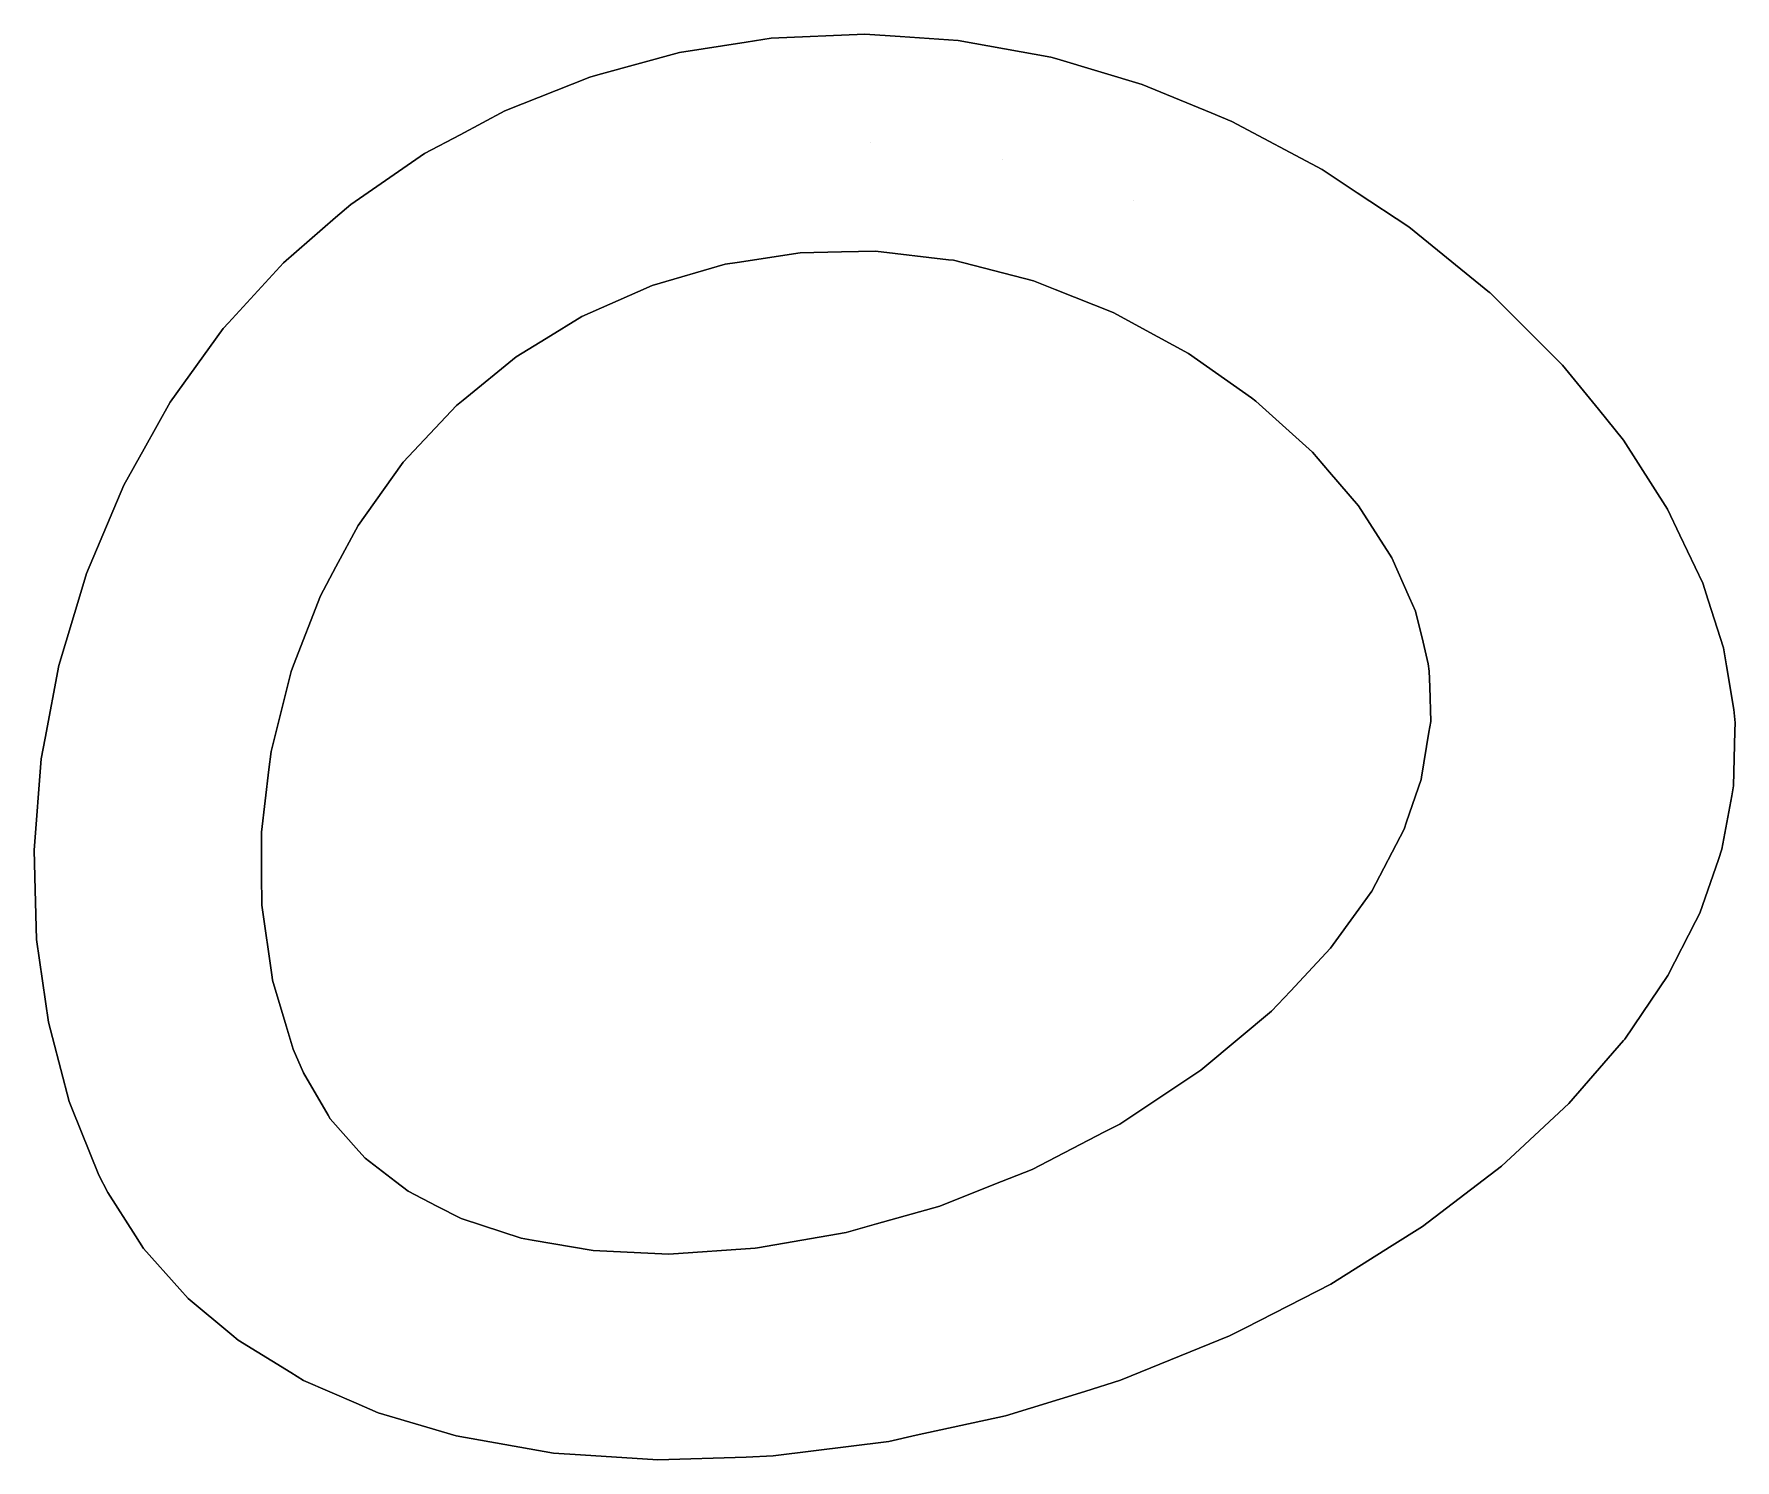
# Model space of a CAD drawing. Header units: millimetres. Extents: x -63 to 1600, y -278 to 1116.
import ezdxf

# ---------------------------------------------------------------- set-up
doc = ezdxf.new("R2010")
doc.units = ezdxf.units.MM
doc.header["$LTSCALE"] = 50
doc.layers.add('None', color=7, linetype='Continuous', lineweight=5)

msp = doc.modelspace()

# ---------------------------------------------------------------- linework, layer by layer
at = {"layer": 'None', "color": 7, "linetype": 'Continuous', "lineweight": 5, "transparency": 33554687}
for points, invisible_edges in [([(657.3, 1111.8), (749.1, 1115.8), (783.6, 1113.5), (444.4, -271.6)], 12), ([(749.1, 1115.8), (657.3, 1111.8), (754.9, 1009.3, 750)], 10), ([(754.9, 1009.3, 750), (783.6, 1113.5), (749.1, 1115.8)], 9), ([(444.4, -271.6), (783.6, 1113.5), (840.3, 1109.6), (931, 1093.2)], 9), ([(444.4, -271.6), (632.9, 1108), (657.3, 1111.8)], 9), ([(444.4, -271.6), (487.9, 1075.9), (567.6, 1097.7), (632.9, 1108)], 9), ([(624.1, 892.6, 1500), (632.9, 1108), (567.6, 1097.7)], 9), ([(632.9, 1108), (624.1, 892.6, 1500), (685.8, 902, 1500)], 9), ([(685.8, 902, 1500), (657.3, 1111.8), (632.9, 1108)], 9), ([(754.9, 1009.3, 750), (657.3, 1111.8), (685.8, 902, 1500)], 11), ([(840.3, 1109.6), (783.6, 1113.5), (754.9, 1009.3, 750)], 10), ([(754.9, 1009.3, 750), (883.8, 993.6, 750), (840.3, 1109.6)], 11), ([(883.8, 993.6, 750), (931, 1093.2), (840.3, 1109.6)], 9), ([(931, 1093.2), (936.7, 1091.5), (444.4, -271.6)], 10), ([(444.4, -271.6), (936.7, 1091.5), (1020.3, 1066.6), (1087.7, 1038.7)], 9), ([(612.4, 890.9, 1500), (567.6, 1097.7), (487.9, 1075.9)], 9), ([(567.6, 1097.7), (612.4, 890.9, 1500), (624.1, 892.6, 1500)], 9), ([(883.8, 993.6, 750), (936.7, 1091.5), (931, 1093.2)], 9), ([(1020.3, 1066.6), (936.7, 1091.5), (883.8, 993.6, 750)], 10), ([(444.4, -271.6), (353.2, 1017.4), (397, 1040.7), (480.2, 1073.8)], 9), ([(527.1, 863.8, 1500), (480.2, 1073.8), (397, 1040.7)], 9), ([(480.2, 1073.8), (487.9, 1075.9), (444.4, -271.6)], 10), ([(527.1, 863.8, 1500), (487.9, 1075.9), (480.2, 1073.8)], 9), ([(487.9, 1075.9), (541.1, 870, 1500), (612.4, 890.9, 1500)], 9), ([(487.9, 1075.9), (527.1, 863.8, 1500), (541.1, 870, 1500)], 9), ([(883.8, 993.6, 750), (1011.8, 953.2, 750), (1020.3, 1066.6)], 11), ([(1011.8, 953.2, 750), (1087.7, 1038.7), (1020.3, 1066.6)], 9), ([(397, 1040.7), (353.2, 1017.4), (472.3, 839.6, 1500)], 10), ([(397, 1040.7), (472.3, 839.6, 1500), (527.1, 863.8, 1500)], 9), ([(444.4, -271.6), (1087.7, 1038.7), (1107.9, 1030.4), (1196.2, 983.3)], 9), ([(991.9, 843.5, 1500), (1087.7, 1038.7), (1011.8, 953.2, 750)], 11), ([(1087.7, 1038.7), (991.9, 843.5, 1500), (1035.5, 819.8, 1500)], 9), ([(1035.5, 819.8, 1500), (1107.9, 1030.4), (1087.7, 1038.7)], 9), ([(437.3, 818.1, 1500), (353.2, 1017.4), (318.5, 998.9)], 9), ([(318.5, 998.9), (353.2, 1017.4), (444.4, -271.6)], 10), ([(353.2, 1017.4), (437.3, 818.1, 1500), (472.3, 839.6, 1500)], 9), ([(1035.5, 819.8, 1500), (1196.2, 983.3), (1107.9, 1030.4)], 9), ([(444.4, -271.6), (231.5, 936.4), (246.3, 949.3), (318.5, 998.9)], 9), ([(408.1, 800.1, 1500), (318.5, 998.9), (246.3, 949.3)], 9), ([(318.5, 998.9), (408.1, 800.1, 1500), (437.3, 818.1, 1500)], 9), ([(685.8, 902, 1500), (726.1, 902.8, 1500), (754.9, 1009.3, 750)], 10), ([(754.9, 1009.3, 750), (726.1, 902.8, 1500), (759.4, 903.4, 1500)], 9), ([(754.9, 1009.3, 750), (759.4, 903.4, 1500), (830.7, 895.1, 1500)], 9), ([(830.7, 895.1, 1500), (883.8, 993.6, 750), (754.9, 1009.3, 750)], 11), ([(1196.2, 983.3), (1230.5, 960.6), (444.4, -271.6)], 10), ([(883.8, 993.6, 750), (830.7, 895.1, 1500), (835.6, 894.6, 1500)], 9), ([(883.8, 993.6, 750), (835.6, 894.6, 1500), (913.9, 874.5, 1500)], 9), ([(1011.8, 953.2, 750), (883.8, 993.6, 750), (913.9, 874.5, 1500)], 11), ([(1035.5, 819.8, 1500), (1230.5, 960.6), (1196.2, 983.3)], 9), ([(246.3, 949.3), (231.5, 936.4), (356.1, 757.8, 1500)], 10), ([(246.3, 949.3), (356.1, 757.8, 1500), (408.1, 800.1, 1500)], 9), ([(1230.5, 960.6), (1280.9, 927.2), (1359.8, 863.2), (444.4, -271.6)], 12), ([(913.9, 874.5, 1500), (935.2, 866, 1500), (1011.8, 953.2, 750)], 10), ([(1011.8, 953.2, 750), (935.2, 866, 1500), (991.9, 843.5, 1500)], 9), ([(1230.5, 960.6), (1035.5, 819.8, 1500), (1065.6, 803.5, 1500)], 9), ([(1230.5, 960.6), (1065.6, 803.5, 1500), (1127.1, 760, 1500)], 9), ([(1127.1, 760, 1500), (1280.9, 927.2), (1230.5, 960.6)], 9), ([(129.9, -156), (87.2, -120.5), (79, -111.3), (231.5, 936.4)], 12), ([(126.9, 833.6), (180.5, 892.2), (231.5, 936.4), (79, -111.3)], 12), ([(231.5, 936.4), (187.8, -193), (136.3, -161.4), (129.9, -156)], 9), ([(231.5, 936.4), (180.5, 892.2), (349.6, 752.5, 1500)], 10), ([(231.5, 936.4), (251.7, -223), (200.2, -200.6), (187.8, -193)], 9), ([(349.6, 752.5, 1500), (356.1, 757.8, 1500), (231.5, 936.4)], 10), ([(231.5, 936.4), (320.7, -246.4), (273, -232.3), (251.7, -223)], 9), ([(231.5, 936.4), (444.4, -271.6), (349.4, -254.8), (320.7, -246.4)], 9), ([(1127.1, 760, 1500), (1359.8, 863.2), (1280.9, 927.2)], 9), ([(726.1, 902.8, 1500), (685.8, 902, 1500), (624.1, 892.6, 1500), (830.7, 895.1, 1500)], 12), ([(830.7, 895.1, 1500), (759.4, 903.4, 1500), (726.1, 902.8, 1500)], 8), ([(180.5, 892.2), (126.9, 833.6), (297.7, 697.2, 1500)], 10), ([(297.7, 697.2, 1500), (349.6, 752.5, 1500), (180.5, 892.2)], 10), ([(913.9, 874.5, 1500), (835.6, 894.6, 1500), (830.7, 895.1, 1500), (216.6, 566.5, 1500)], 12), ([(231.8, 594.9, 1500), (216.6, 566.5, 1500), (830.7, 895.1, 1500)], 10), ([(287.2, 682.6, 1500), (253.5, 635.3, 1500), (231.8, 594.9, 1500), (830.7, 895.1, 1500)], 12), ([(297.7, 697.2, 1500), (287.2, 682.6, 1500), (830.7, 895.1, 1500)], 10), ([(830.7, 895.1, 1500), (356.1, 757.8, 1500), (349.6, 752.5, 1500), (297.7, 697.2, 1500)], 9), ([(437.3, 818.1, 1500), (408.1, 800.1, 1500), (356.1, 757.8, 1500), (830.7, 895.1, 1500)], 12), ([(830.7, 895.1, 1500), (527.1, 863.8, 1500), (472.3, 839.6, 1500), (437.3, 818.1, 1500)], 9), ([(541.1, 870, 1500), (527.1, 863.8, 1500), (830.7, 895.1, 1500)], 10), ([(830.7, 895.1, 1500), (624.1, 892.6, 1500), (612.4, 890.9, 1500), (541.1, 870, 1500)], 9), ([(216.6, 566.5, 1500), (935.2, 866, 1500), (913.9, 874.5, 1500)], 9), ([(1035.5, 819.8, 1500), (991.9, 843.5, 1500), (935.2, 866, 1500), (216.6, 566.5, 1500)], 12), ([(444.4, -271.6), (1359.8, 863.2), (1360.4, 862.7)], 9), ([(1360.4, 862.7), (1431.3, 792.1), (1466.3, 748.9), (444.4, -271.6)], 12), ([(1359.8, 863.2), (1127.1, 760, 1500), (1131.4, 756.9, 1500)], 9), ([(1131.4, 756.9, 1500), (1186.6, 707, 1500), (1359.8, 863.2)], 10), ([(1359.8, 863.2), (1186.6, 707, 1500), (1203.5, 687.3, 1500)], 9), ([(1203.5, 687.3, 1500), (1360.4, 862.7), (1359.8, 863.2)], 9), ([(1431.3, 792.1), (1360.4, 862.7), (1203.5, 687.3, 1500)], 10), ([(69.7, 755.9), (121.6, 827.8), (126.9, 833.6), (79, -111.3)], 12), ([(287.2, 682.6, 1500), (126.9, 833.6), (121.6, 827.8)], 9), ([(126.9, 833.6), (287.2, 682.6, 1500), (297.7, 697.2, 1500)], 9), ([(287.2, 682.6, 1500), (121.6, 827.8), (69.7, 755.9)], 9), ([(1127.1, 760, 1500), (1065.6, 803.5, 1500), (1035.5, 819.8, 1500), (216.6, 566.5, 1500)], 12), ([(1203.5, 687.3, 1500), (1466.3, 748.9), (1431.3, 792.1)], 9), ([(253.5, 635.3, 1500), (69.7, 755.9), (44.2, 710.4)], 9), ([(79, -111.3), (44.2, 710.4), (69.7, 755.9)], 9), ([(69.7, 755.9), (253.5, 635.3, 1500), (287.2, 682.6, 1500)], 9), ([(1131.4, 756.9, 1500), (1127.1, 760, 1500), (216.6, 566.5, 1500)], 10), ([(216.6, 566.5, 1500), (1203.5, 687.3, 1500), (1186.6, 707, 1500), (1131.4, 756.9, 1500)], 9), ([(444.4, -271.6), (1466.3, 748.9), (1490.8, 718.6)], 9), ([(1466.3, 748.9), (1203.5, 687.3, 1500), (1231.6, 654.5, 1500)], 9), ([(1466.3, 748.9), (1231.6, 654.5, 1500), (1261.9, 607.2, 1500)], 9), ([(1261.9, 607.2, 1500), (1490.8, 718.6), (1466.3, 748.9)], 9), ([(1490.8, 718.6), (1533.8, 651.3), (1546, 625.9), (444.4, -271.6)], 12), ([(1533.8, 651.3), (1490.8, 718.6), (1261.9, 607.2, 1500)], 10), ([(-12.2, 588.3), (24.3, 674.7), (44.2, 710.4), (79, -111.3)], 12), ([(231.8, 594.9, 1500), (44.2, 710.4), (24.3, 674.7)], 9), ([(44.2, 710.4), (231.8, 594.9, 1500), (253.5, 635.3, 1500)], 9), ([(216.6, 566.5, 1500), (1261.9, 607.2, 1500), (1231.6, 654.5, 1500), (1203.5, 687.3, 1500)], 9), ([(216.6, 566.5, 1500), (24.3, 674.7), (-12.2, 588.3)], 9), ([(24.3, 674.7), (216.6, 566.5, 1500), (231.8, 594.9, 1500)], 9), ([(1261.9, 607.2, 1500), (1546, 625.9), (1533.8, 651.3)], 9), ([(1546, 625.9), (1568.4, 578.9), (1573.7, 562.4), (444.4, -271.6)], 12), ([(1546, 625.9), (1261.9, 607.2, 1500), (1264.3, 603.6, 1500)], 9), ([(1264.3, 603.6, 1500), (1568.4, 578.9), (1546, 625.9)], 9), ([(1281.6, 564.5, 1500), (1264.3, 603.6, 1500), (1261.9, 607.2, 1500), (216.6, 566.5, 1500)], 12), ([(1264.3, 603.6, 1500), (1573.7, 562.4), (1568.4, 578.9)], 9), ([(1264.3, 603.6, 1500), (1281.6, 564.5, 1500), (1573.7, 562.4)], 10), ([(-12.2, 588.3), (-16.7, 573.2), (190.4, 498.7, 1500)], 10), ([(79, -111.3), (-16.7, 573.2), (-12.2, 588.3)], 9), ([(-12.2, 588.3), (190.4, 498.7, 1500), (216.6, 566.5, 1500)], 9), ([(-60.9, 230.5), (-62.3, 279), (-16.7, 573.2)], 10), ([(-52.6, 427.2), (-39.2, 498.4), (-16.7, 573.2), (-62.3, 279)], 12), ([(-16.7, 573.2), (-45.5, 134.6), (-49.4, 149.8), (-60.9, 230.5)], 9), ([(-16.7, 573.2), (-26.4, 65.7), (-29, 72.1), (-45.5, 134.6)], 9), ([(188.1, 492.7, 1500), (-16.7, 573.2), (-39.2, 498.4)], 9), ([(0, 0), (-26.4, 65.7), (-16.7, 573.2)], 10), ([(188.1, 492.7, 1500), (190.4, 498.7, 1500), (-16.7, 573.2)], 10), ([(-16.7, 573.2), (35.7, -59.3), (8.7, -17), (0, 0)], 9), ([(-16.7, 573.2), (79, -111.3), (43.5, -71.5), (35.7, -59.3)], 9), ([(643.9, -71.1, 1500), (216.6, 566.5, 1500), (190.4, 498.7, 1500)], 9), ([(216.6, 566.5, 1500), (983.5, 42.5, 1500), (998.2, 50.1, 1500)], 9), ([(998.2, 50.1, 1500), (1077.6, 102.6, 1500), (1081.6, 106, 1500), (216.6, 566.5, 1500)], 12), ([(216.6, 566.5, 1500), (1294.8, 521.2, 1500), (1287.3, 551.6, 1500), (1281.6, 564.5, 1500)], 9), ([(216.6, 566.5, 1500), (1301.4, 477.4, 1500), (1300.9, 492.9, 1500)], 9), ([(216.6, 566.5, 1500), (1232.2, 260.3, 1500), (1244.9, 277.9, 1500)], 9), ([(216.6, 566.5, 1500), (875.2, -9.2, 1500), (912.6, 5.6, 1500), (983.5, 42.5, 1500)], 9), ([(1300.9, 492.9, 1500), (1300, 500, 1500), (1294.8, 521.2, 1500), (216.6, 566.5, 1500)], 12), ([(1244.9, 277.9, 1500), (1276.4, 338.3, 1500), (1278.8, 345.4, 1500), (216.6, 566.5, 1500)], 12), ([(216.6, 566.5, 1500), (760.5, -47.5, 1500), (822.3, -30.1, 1500), (875.2, -9.2, 1500)], 9), ([(216.6, 566.5, 1500), (1300.6, 433.3, 1500), (1302.3, 443.5, 1500), (1301.4, 477.4, 1500)], 9), ([(216.6, 566.5, 1500), (1165.2, 180, 1500), (1204.5, 222, 1500), (1232.2, 260.3, 1500)], 9), ([(216.6, 566.5, 1500), (643.9, -71.1, 1500), (730.7, -55.9, 1500), (760.5, -47.5, 1500)], 9), ([(216.6, 566.5, 1500), (1293.4, 389.1, 1500), (1300.6, 433.3, 1500)], 9), ([(1081.6, 106, 1500), (1146.8, 160.4, 1500), (1165.2, 180, 1500), (216.6, 566.5, 1500)], 12), ([(1278.8, 345.4, 1500), (1293.1, 387.1, 1500), (1293.4, 389.1, 1500), (216.6, 566.5, 1500)], 12), ([(1573.7, 562.4), (1588.6, 515.7), (1591.6, 498.2), (444.4, -271.6)], 12), ([(1573.7, 562.4), (1281.6, 564.5, 1500), (1287.3, 551.6, 1500)], 9), ([(1573.7, 562.4), (1287.3, 551.6, 1500), (1294.8, 521.2, 1500)], 9), ([(1294.8, 521.2, 1500), (1588.6, 515.7), (1573.7, 562.4)], 9), ([(1591.6, 498.2), (1294.8, 521.2, 1500), (1300, 500, 1500)], 9), ([(1294.8, 521.2, 1500), (1591.6, 498.2), (1588.6, 515.7)], 9), ([(1591.6, 498.2), (1300, 500, 1500), (1300.9, 492.9, 1500)], 9), ([(-39.2, 498.4), (-52.6, 427.2), (168.4, 414.3, 1500)], 10), ([(-39.2, 498.4), (168.4, 414.3, 1500), (188.1, 492.7, 1500)], 9), ([(188.1, 492.7, 1500), (168.4, 414.3, 1500), (166.3, 396.8, 1500), (643.9, -71.1, 1500)], 12), ([(643.9, -71.1, 1500), (190.4, 498.7, 1500), (188.1, 492.7, 1500)], 9), ([(444.4, -271.6), (1591.6, 498.2), (1598.9, 455.5)], 9), ([(1300.9, 492.9, 1500), (1598.9, 455.5), (1591.6, 498.2)], 9), ([(1300.9, 492.9, 1500), (1599.7, 434.3), (1599.9, 442.5)], 9), ([(1599.9, 442.5), (1598.9, 455.5), (1300.9, 492.9, 1500)], 10), ([(1300.9, 492.9, 1500), (1301.4, 477.4, 1500), (1599.7, 434.3)], 10), ([(1599.7, 434.3), (1301.4, 477.4, 1500), (1302.3, 443.5, 1500)], 9), ([(1598.9, 455.5), (1599.9, 442.5), (1599.7, 434.3), (444.4, -271.6)], 12), ([(444.4, -271.6), (1599.7, 434.3), (1598.5, 380.6), (1596.8, 371)], 9), ([(1596.8, 371), (1300.6, 433.3, 1500), (1293.4, 389.1, 1500)], 9), ([(1302.3, 443.5, 1500), (1300.6, 433.3, 1500), (1598.5, 380.6)], 10), ([(1300.6, 433.3, 1500), (1596.8, 371), (1598.5, 380.6)], 9), ([(1598.5, 380.6), (1599.7, 434.3), (1302.3, 443.5, 1500)], 10), ([(-62.3, 279), (-63.4, 318), (-56.4, 407), (-52.6, 427.2)], 8), ([(166.3, 396.8, 1500), (-52.6, 427.2), (-56.4, 407)], 9), ([(-52.6, 427.2), (166.3, 396.8, 1500), (168.4, 414.3, 1500)], 9), ([(-56.4, 407), (-63.4, 318), (158.9, 335.3, 1500)], 10), ([(158.9, 335.3, 1500), (166.3, 396.8, 1500), (-56.4, 407)], 10), ([(643.9, -71.1, 1500), (166.3, 396.8, 1500), (158.9, 335.3, 1500), (159.1, 293.9, 1500)], 9), ([(1293.1, 387.1, 1500), (1278.8, 345.4, 1500), (1561.2, 248)], 10), ([(1583.7, 308.8), (1293.4, 389.1, 1500), (1293.1, 387.1, 1500)], 9), ([(1293.1, 387.1, 1500), (1561.2, 248), (1565.4, 256.3)], 9), ([(1293.1, 387.1, 1500), (1565.4, 256.3), (1583.7, 308.8)], 9), ([(1293.4, 389.1, 1500), (1583.7, 308.8), (1587.1, 318.7)], 9), ([(1293.4, 389.1, 1500), (1587.1, 318.7), (1596.8, 371)], 9), ([(1596.8, 371), (1587.1, 318.7), (1583.7, 308.8), (444.4, -271.6)], 12), ([(159.1, 293.9, 1500), (158.9, 335.3, 1500), (-63.4, 318)], 10), ([(1490.8, 131.6), (1276.4, 338.3, 1500), (1244.9, 277.9, 1500)], 9), ([(1534.3, 195.2), (1278.8, 345.4, 1500), (1276.4, 338.3, 1500)], 9), ([(1276.4, 338.3, 1500), (1492.2, 133.2), (1534.3, 195.2)], 9), ([(1276.4, 338.3, 1500), (1490.8, 131.6), (1492.2, 133.2)], 9), ([(1534.3, 195.2), (1561.2, 248), (1278.8, 345.4, 1500)], 10), ([(-63.4, 318), (-62.3, 279), (159.1, 293.9, 1500)], 10), ([(444.4, -271.6), (1583.7, 308.8), (1565.4, 256.3), (1561.2, 248)], 9), ([(159.3, 264, 1500), (159.1, 293.9, 1500), (-62.3, 279)], 10), ([(643.9, -71.1, 1500), (159.1, 293.9, 1500), (159.3, 264, 1500), (169.4, 193.6, 1500)], 9), ([(-62.3, 279), (-60.9, 230.5), (159.3, 264, 1500)], 10), ([(1244.9, 277.9, 1500), (1232.2, 260.3, 1500), (1490.8, 131.6)], 10), ([(169.4, 193.6, 1500), (159.3, 264, 1500), (-60.9, 230.5)], 10), ([(1232.2, 260.3, 1500), (1204.5, 222, 1500), (1437.4, 70.1)], 10), ([(1437.4, 70.1), (1490.8, 131.6), (1232.2, 260.3, 1500)], 10), ([(444.4, -271.6), (1561.2, 248), (1534.3, 195.2), (1492.2, 133.2)], 9), ([(-60.9, 230.5), (-49.4, 149.8), (169.4, 193.6, 1500)], 10), ([(1204.5, 222, 1500), (1165.2, 180, 1500), (1389.6, 25.5)], 10), ([(1389.6, 25.5), (1437.4, 70.1), (1204.5, 222, 1500)], 10), ([(-49.4, 149.8), (-45.5, 134.6), (169.4, 193.6, 1500)], 10), ([(169.8, 190.9, 1500), (169.4, 193.6, 1500), (-45.5, 134.6)], 10), ([(183.2, 146.1, 1500), (169.8, 190.9, 1500), (-45.5, 134.6)], 10), ([(169.4, 193.6, 1500), (169.8, 190.9, 1500), (183.2, 146.1, 1500), (643.9, -71.1, 1500)], 12), ([(1371.7, 8.9), (1165.2, 180, 1500), (1146.8, 160.4, 1500)], 9), ([(1371.7, 8.9), (1389.6, 25.5), (1165.2, 180, 1500)], 10), ([(1146.8, 160.4, 1500), (1081.6, 106, 1500), (1264.7, -68.8)], 10), ([(1146.8, 160.4, 1500), (1294.4, -50.2), (1371.7, 8.9)], 9), ([(1264.7, -68.8), (1294.4, -50.2), (1146.8, 160.4, 1500)], 10), ([(-45.5, 134.6), (-29, 72.1), (183.2, 146.1, 1500)], 10), ([(-29, 72.1), (-26.4, 65.7), (183.2, 146.1, 1500)], 10), ([(190.1, 123.3, 1500), (183.2, 146.1, 1500), (-26.4, 65.7)], 10), ([(643.9, -71.1, 1500), (183.2, 146.1, 1500), (190.1, 123.3, 1500)], 9), ([(1492.2, 133.2), (1490.8, 131.6), (444.4, -271.6)], 10), ([(190.1, 123.3, 1500), (-26.4, 65.7), (0, 0)], 9), ([(0, 0), (200, 100, 1500), (190.1, 123.3, 1500)], 9), ([(190.1, 123.3, 1500), (200, 100, 1500), (224.1, 58.7, 1500), (643.9, -71.1, 1500)], 12), ([(1490.8, 131.6), (1437.4, 70.1), (1389.6, 25.5), (444.4, -271.6)], 12), ([(200, 100, 1500), (0, 0), (8.7, -17)], 9), ([(224.1, 58.7, 1500), (200, 100, 1500), (8.7, -17)], 10), ([(1077.6, 102.6, 1500), (998.2, 50.1, 1500), (1121.2, -149.1)], 10), ([(1264.7, -68.8), (1081.6, 106, 1500), (1077.6, 102.6, 1500)], 9), ([(1121.2, -149.1), (1204.6, -106.5), (1077.6, 102.6, 1500)], 10), ([(1077.6, 102.6, 1500), (1204.6, -106.5), (1264.7, -68.8)], 9), ([(8.7, -17), (35.7, -59.3), (224.1, 58.7, 1500)], 10), ([(226.1, 55.2, 1500), (224.1, 58.7, 1500), (35.7, -59.3)], 10), ([(35.7, -59.3), (43.5, -71.5), (226.1, 55.2, 1500)], 10), ([(226.1, 55.2, 1500), (43.5, -71.5), (79, -111.3)], 9), ([(79, -111.3), (254.3, 23.4, 1500), (226.1, 55.2, 1500)], 9), ([(224.1, 58.7, 1500), (226.1, 55.2, 1500), (254.3, 23.4, 1500), (643.9, -71.1, 1500)], 12), ([(998.2, 50.1, 1500), (983.5, 42.5, 1500), (1121.2, -149.1)], 10), ([(1105.5, -157.1), (983.5, 42.5, 1500), (912.6, 5.6, 1500)], 9), ([(1105.5, -157.1), (1121.2, -149.1), (983.5, 42.5, 1500)], 10), ([(254.3, 23.4, 1500), (79, -111.3), (87.2, -120.5)], 9), ([(260.3, 16.7, 1500), (254.3, 23.4, 1500), (87.2, -120.5)], 10), ([(87.2, -120.5), (129.9, -156), (260.3, 16.7, 1500)], 10), ([(129.9, -156), (290, -6.1, 1500), (260.3, 16.7, 1500)], 9), ([(254.3, 23.4, 1500), (260.3, 16.7, 1500), (290, -6.1, 1500), (643.9, -71.1, 1500)], 12), ([(444.4, -271.6), (1389.6, 25.5), (1371.7, 8.9), (1294.4, -50.2)], 9), ([(912.6, 5.6, 1500), (875.2, -9.2, 1500), (964, -211.3)], 10), ([(912.6, 5.6, 1500), (999, -200.4), (1105.5, -157.1)], 9), ([(964, -211.3), (999, -200.4), (912.6, 5.6, 1500)], 10), ([(290, -6.1, 1500), (129.9, -156), (136.3, -161.4)], 9), ([(290, -6.1, 1500), (136.3, -161.4), (187.8, -193)], 9), ([(187.8, -193), (302.4, -15.6, 1500), (290, -6.1, 1500)], 9), ([(187.8, -193), (330.5, -30.1, 1500), (302.4, -15.6, 1500)], 9), ([(643.9, -71.1, 1500), (290, -6.1, 1500), (302.4, -15.6, 1500), (330.5, -30.1, 1500)], 9), ([(964, -211.3), (875.2, -9.2, 1500), (822.3, -30.1, 1500)], 9), ([(330.5, -30.1, 1500), (187.8, -193), (200.2, -200.6)], 9), ([(330.5, -30.1, 1500), (200.2, -200.6), (251.7, -223)], 9), ([(251.7, -223), (354.1, -42.3, 1500), (330.5, -30.1, 1500)], 9), ([(330.5, -30.1, 1500), (529.9, -75.9, 1500), (557.2, -77.1, 1500), (641.8, -71.4, 1500)], 9), ([(529.9, -75.9, 1500), (330.5, -30.1, 1500), (354.1, -42.3, 1500), (375.2, -49.2, 1500)], 9), ([(641.8, -71.4, 1500), (643.9, -71.1, 1500), (330.5, -30.1, 1500)], 10), ([(886.7, -235.2), (822.3, -30.1, 1500), (760.5, -47.5, 1500)], 9), ([(822.3, -30.1, 1500), (886.7, -235.2), (964, -211.3)], 9), ([(251.7, -223), (375.2, -49.2, 1500), (354.1, -42.3, 1500)], 9), ([(375.2, -49.2, 1500), (251.7, -223), (273, -232.3)], 9), ([(375.2, -49.2, 1500), (273, -232.3), (320.7, -246.4)], 9), ([(320.7, -246.4), (413, -61.5, 1500), (375.2, -49.2, 1500)], 9), ([(375.2, -49.2, 1500), (413, -61.5, 1500), (423.7, -63.4, 1500)], 8), ([(423.7, -63.4, 1500), (483.3, -73.7, 1500), (529.9, -75.9, 1500), (375.2, -49.2, 1500)], 12), ([(799.2, -254.3), (760.5, -47.5, 1500), (730.7, -55.9, 1500)], 9), ([(760.5, -47.5, 1500), (799.2, -254.3), (886.7, -235.2)], 9), ([(320.7, -246.4), (423.7, -63.4, 1500), (413, -61.5, 1500)], 9), ([(423.7, -63.4, 1500), (320.7, -246.4), (349.4, -254.8)], 9), ([(423.7, -63.4, 1500), (349.4, -254.8), (444.4, -271.6)], 9), ([(444.4, -271.6), (483.3, -73.7, 1500), (423.7, -63.4, 1500)], 9), ([(1294.4, -50.2), (1264.7, -68.8), (444.4, -271.6)], 10), ([(772.3, -260.2), (730.7, -55.9, 1500), (643.9, -71.1, 1500)], 9), ([(730.7, -55.9, 1500), (772.3, -260.2), (799.2, -254.3)], 9), ([(444.4, -271.6), (1264.7, -68.8), (1204.6, -106.5), (1121.2, -149.1)], 9), ([(444.4, -271.6), (471.1, -273.4), (483.3, -73.7, 1500)], 10), ([(471.1, -273.4), (529.9, -75.9, 1500), (483.3, -73.7, 1500)], 9), ([(529.9, -75.9, 1500), (471.1, -273.4), (546.7, -278.4)], 9), ([(546.7, -278.4), (557.2, -77.1, 1500), (529.9, -75.9, 1500)], 9), ([(641.8, -71.4, 1500), (546.7, -278.4), (632.8, -275.5)], 9), ([(641.8, -71.4, 1500), (557.2, -77.1, 1500), (546.7, -278.4)], 10), ([(643.9, -71.1, 1500), (632.8, -275.5), (659.3, -274.5)], 9), ([(632.8, -275.5), (643.9, -71.1, 1500), (641.8, -71.4, 1500)], 9), ([(643.9, -71.1, 1500), (659.3, -274.5), (772.3, -260.2)], 9), ([(471.1, -273.4), (444.4, -271.6), (1121.2, -149.1)], 10), ([(1121.2, -149.1), (632.8, -275.5), (546.7, -278.4), (471.1, -273.4)], 9), ([(632.8, -275.5), (1121.2, -149.1), (1105.5, -157.1), (999, -200.4)], 9), ([(999, -200.4), (964, -211.3), (632.8, -275.5)], 10), ([(632.8, -275.5), (964, -211.3), (886.7, -235.2), (799.2, -254.3)], 9), ([(799.2, -254.3), (772.3, -260.2), (659.3, -274.5), (632.8, -275.5)], 8)]:
    msp.add_3dface(points, dxfattribs=dict(at, invisible_edges=invisible_edges))

doc.saveas('drawing.dxf')
